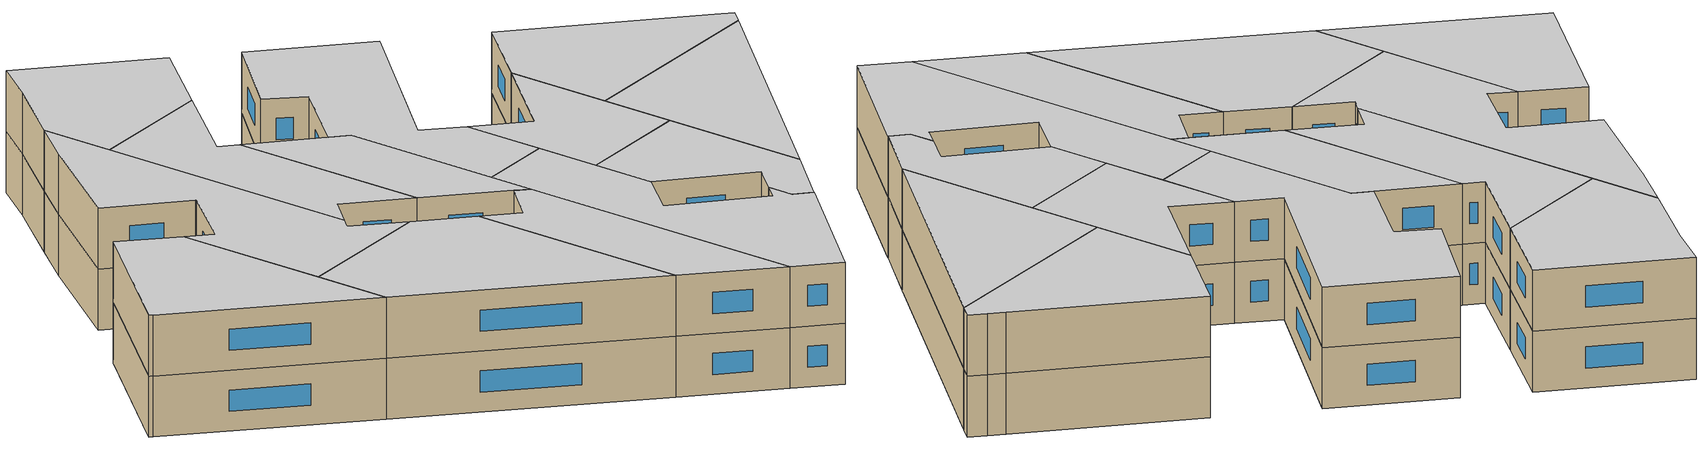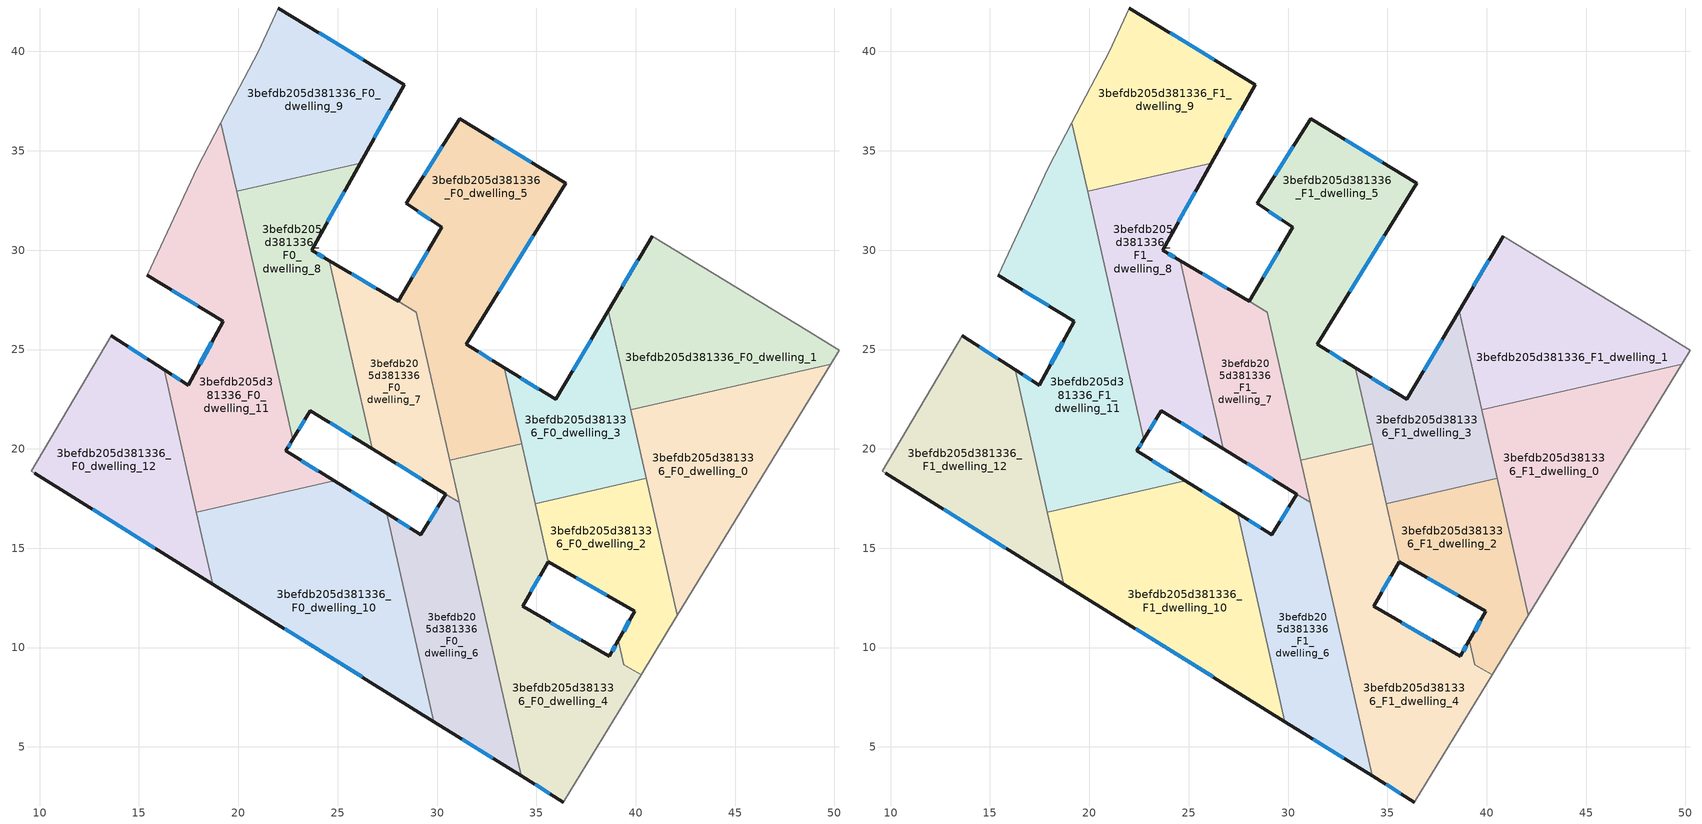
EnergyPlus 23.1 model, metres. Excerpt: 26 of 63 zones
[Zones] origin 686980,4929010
3befdb205d381336_F0_dwelling_0
 floor ground (EU_floor_Construction): 49.81,24.27 42.09,11.62 39.74,21.98 z0
 wall to 3befdb205d381336_F0_dwelling_1 (EU_wall_Construction): 49.81,24.27 39.74,21.98 z0:3
 wall adiabatic (EU_wall_Construction): 42.09,11.62 49.81,24.27 z0:3
 wall to 3befdb205d381336_F0_dwelling_2 (EU_wall_Construction): 40.53,18.52 42.09,11.62 z0:3
 wall to 3befdb205d381336_F0_dwelling_3 (EU_wall_Construction): 39.74,21.98 40.53,18.52 z0:3
3befdb205d381336_F0_dwelling_1
 floor ground (EU_floor_Construction): 48.73,25.89 49.46,25.44 50.24,24.97 49.81,24.27 39.74,21.98 38.61,26.96 40.83,30.71 z0
 wall outside (EU_wall_Construction): 40.83,30.71 38.61,26.96 z0:3
 wall adiabatic (EU_wall_Construction): 49.81,24.27 50.24,24.97 49.46,25.44 48.73,25.89 40.83,30.71 z0:3
 wall to 3befdb205d381336_F0_dwelling_3 (EU_wall_Construction): 38.61,26.96 39.74,21.98 z0:3
 window (EU_Window_Construction): 40.11,29.49 39.33,28.18 z0.98:2.02
3befdb205d381336_F0_dwelling_10
 floor ground (EU_floor_Construction): 27.47,16.75 29.85,6.28 18.72,13.19 17.89,16.82 24.82,18.39 z0
 wall outside (EU_wall_Construction): 18.72,13.19 29.85,6.28 / 27.47,16.75 24.82,18.39 z0:3
 wall to 3befdb205d381336_F0_dwelling_11 (EU_wall_Construction): 24.82,18.39 17.89,16.82 z0:3
 wall to 3befdb205d381336_F0_dwelling_6 (EU_wall_Construction): 29.85,6.28 27.47,16.75 z0:3
 wall to 3befdb205d381336_F0_dwelling_12 (EU_wall_Construction): 17.89,16.82 18.72,13.19 z0:3
 window (EU_Window_Construction): 22.34,10.94 26.23,8.53 / 26.61,17.29 25.68,17.86 z0.98:2.02
3befdb205d381336_F0_dwelling_11
 floor ground (EU_floor_Construction): 19.13,36.42 22.74,20.48 22.39,19.9 24.82,18.39 17.89,16.82 16.27,23.97 17.48,23.2 19.24,26.43 19.19,26.46 15.42,28.73 17.93,34.14 z0
 wall outside (EU_wall_Construction): 24.82,18.39 22.39,19.9 22.74,20.48 / 15.42,28.73 19.19,26.46 19.24,26.43 17.48,23.2 16.27,23.97 z0:3
 wall adiabatic (EU_wall_Construction): 19.13,36.42 17.93,34.14 15.42,28.73 z0:3
 wall to 3befdb205d381336_F0_dwelling_8 (EU_wall_Construction): 22.74,20.48 19.91,32.96 z0:3
 wall to 3befdb205d381336_F0_dwelling_12 (EU_wall_Construction): 16.27,23.97 17.89,16.82 z0:3
 wall to 3befdb205d381336_F0_dwelling_9 (EU_wall_Construction): 19.91,32.96 19.13,36.42 z0:3
 window (EU_Window_Construction): 24.03,18.88 23.18,19.41 / 17.09,23.45 16.66,23.72 / 18.67,25.38 18.05,24.25 / 16.65,27.99 17.96,27.2 / 22.5,20.09 22.63,20.29 z0.98:2.02
3befdb205d381336_F0_dwelling_12
 floor ground (EU_floor_Construction): 16.27,23.97 18.72,13.19 9.75,18.77 9.58,18.88 13.6,25.69 z0
 wall outside (EU_wall_Construction): 16.27,23.97 13.6,25.69 / 9.75,18.77 18.72,13.19 z0:3
 wall adiabatic (EU_wall_Construction): 13.6,25.69 9.58,18.88 9.75,18.77 z0:3
 window (EU_Window_Construction): 15.4,24.53 14.47,25.13 / 12.67,16.96 15.8,15.01 z0.98:2.02
3befdb205d381336_F0_dwelling_2
 floor ground (EU_floor_Construction): 40.53,18.52 42.09,11.62 40.27,8.63 39.4,9.14 39.12,10.36 39.96,11.82 35.6,14.33 34.94,17.25 z0
 wall outside (EU_wall_Construction): 35.6,14.33 39.96,11.82 39.12,10.36 z0:3
 wall to 3befdb205d381336_F0_dwelling_4 (EU_wall_Construction): 39.12,10.36 39.4,9.14 40.27,8.63 / 34.94,17.25 35.6,14.33 z0:3
 wall to 3befdb205d381336_F0_dwelling_3 (EU_wall_Construction): 40.53,18.52 34.94,17.25 z0:3
 wall adiabatic (EU_wall_Construction): 40.27,8.63 42.09,11.62 z0:3
 window (EU_Window_Construction): 39.68,11.34 39.39,10.83 / 37.02,13.51 38.54,12.63 z0.98:2.02
3befdb205d381336_F0_dwelling_3
 floor ground (EU_floor_Construction): 38.61,26.96 40.53,18.52 34.94,17.25 33.38,24.08 35.97,22.49 z0
 wall outside (EU_wall_Construction): 38.61,26.96 35.97,22.49 33.38,24.08 z0:3
 wall to 3befdb205d381336_F0_dwelling_5 (EU_wall_Construction): 33.38,24.08 34.25,20.25 z0:3
 wall to 3befdb205d381336_F0_dwelling_4 (EU_wall_Construction): 34.25,20.25 34.94,17.25 z0:3
 window (EU_Window_Construction): 35.13,23.01 34.22,23.57 / 37.75,25.5 36.83,23.94 z0.98:2.02
3befdb205d381336_F0_dwelling_4
 floor ground (EU_floor_Construction): 34.25,20.25 35.6,14.33 34.31,12.07 38.66,9.56 39.12,10.36 39.4,9.14 40.27,8.63 36.4,2.29 36.36,2.23 34.24,3.54 30.64,19.43 z0
 wall outside (EU_wall_Construction): 34.24,3.54 36.36,2.23 / 39.12,10.36 38.66,9.56 34.31,12.07 35.6,14.33 z0:3
 wall adiabatic (EU_wall_Construction): 36.36,2.23 36.4,2.29 40.27,8.63 z0:3
 wall to 3befdb205d381336_F0_dwelling_5 (EU_wall_Construction): 34.25,20.25 30.64,19.43 z0:3
 wall to 3befdb205d381336_F0_dwelling_6 (EU_wall_Construction): 31.12,17.3 34.24,3.54 z0:3
 wall to 3befdb205d381336_F0_dwelling_7 (EU_wall_Construction): 30.64,19.43 31.12,17.31 z0:3
 window (EU_Window_Construction): 34.93,3.12 35.67,2.66 / 34.73,12.8 35.18,13.59 / 37.24,10.37 35.72,11.25 / 38.97,10.1 38.81,9.82 z0.98:2.02
3befdb205d381336_F0_dwelling_5
 floor ground (EU_floor_Construction): 36.48,33.36 31.47,25.27 33.38,24.08 34.25,20.25 30.64,19.43 28.94,26.89 28.05,27.42 30.24,31.15 28.45,32.36 31.15,36.62 z0
 wall outside (EU_wall_Construction): 33.38,24.08 31.47,25.27 36.48,33.36 31.15,36.62 28.45,32.36 30.24,31.15 28.05,27.42 z0:3
 wall to 3befdb205d381336_F0_dwelling_7 (EU_wall_Construction): 28.05,27.42 28.94,26.89 / 28.95,26.88 30.64,19.43 z0:3
 window (EU_Window_Construction): 29.03,31.96 29.66,31.54 / 30.27,35.23 29.33,33.74 / 34.74,34.42 32.88,35.56 / 33.1,27.9 34.85,30.73 / 32.76,24.47 32.09,24.88 / 29.53,29.93 28.76,28.63 z0.98:2.02
3befdb205d381336_F0_dwelling_6
 floor ground (EU_floor_Construction): 31.12,17.3 34.24,3.54 29.85,6.28 27.47,16.75 29.19,15.69 30.45,17.72 z0
 wall outside (EU_wall_Construction): 30.45,17.72 29.19,15.69 27.47,16.75 / 29.85,6.28 34.24,3.54 z0:3
 wall to 3befdb205d381336_F0_dwelling_7 (EU_wall_Construction): 31.12,17.3 30.45,17.72 z0:3
 window (EU_Window_Construction): 28.63,16.04 28.03,16.41 / 30.04,17.06 29.6,16.35 / 31.28,5.39 32.81,4.43 z0.98:2.02
3befdb205d381336_F0_dwelling_7
 floor ground (EU_floor_Construction): 28.94,26.89 31.12,17.31 26.73,20.01 24.58,29.47 z0
 wall outside (EU_wall_Construction): 28.04,27.42 24.58,29.47 / 26.73,20.01 30.45,17.72 z0:3
 wall to 3befdb205d381336_F0_dwelling_8 (EU_wall_Construction): 24.58,29.47 26.73,20.01 z0:3
 window (EU_Window_Construction): 26.92,28.09 25.71,28.8 / 27.94,19.27 29.24,18.46 z0.98:2.02
3befdb205d381336_F0_dwelling_8
 floor ground (EU_floor_Construction): 26.13,34.37 23.69,30 24.58,29.47 26.73,20.01 23.63,21.93 22.74,20.48 19.91,32.96 z0
 wall outside (EU_wall_Construction): 22.74,20.48 23.63,21.93 26.73,20.01 / 24.58,29.47 23.69,30 26.13,34.37 z0:3
 wall to 3befdb205d381336_F0_dwelling_9 (EU_wall_Construction): 26.13,34.37 19.91,32.96 z0:3
 window (EU_Window_Construction): 24.64,21.31 25.72,20.64 / 23.03,20.95 23.34,21.46 / 24.48,31.42 25.33,32.95 / 24.29,29.64 23.98,29.83 z0.98:2.02
3befdb205d381336_F0_dwelling_9
 floor ground (EU_floor_Construction): 28.34,38.33 26.13,34.37 19.91,32.96 19.13,36.42 21.01,40 22.02,42.19 z0
 wall outside (EU_wall_Construction): 26.13,34.37 28.34,38.33 22.02,42.19 z0:3
 wall adiabatic (EU_wall_Construction): 22.02,42.19 21.01,40 19.13,36.42 z0:3
 window (EU_Window_Construction): 26.28,39.58 24.07,40.93 / 26.85,35.66 27.62,37.04 z0.98:2.02
3befdb205d381336_F1_dwelling_0
 floor to 3befdb205d381336_F0_dwelling_0 (EU_floor_Construction): 49.81,24.27 42.09,11.62 39.74,21.98 z3
 wall to 3befdb205d381336_F1_dwelling_1 (EU_wall_Construction): 49.81,24.27 39.74,21.98 z3:6
 wall adiabatic (EU_wall_Construction): 42.09,11.62 49.81,24.27 z3:6
 wall to 3befdb205d381336_F1_dwelling_2 (EU_wall_Construction): 40.53,18.52 42.09,11.62 z3:6
 wall to 3befdb205d381336_F1_dwelling_3 (EU_wall_Construction): 39.74,21.98 40.53,18.52 z3:6
 ceiling to 3befdb205d381336_F2_dwelling_0 (EU_floor_Construction): 42.09,11.62 49.81,24.27 39.74,21.98 z6
3befdb205d381336_F1_dwelling_1
 floor to 3befdb205d381336_F0_dwelling_1 (EU_floor_Construction): 48.73,25.89 49.46,25.44 50.24,24.97 49.81,24.27 39.74,21.98 38.61,26.96 40.83,30.71 z3
 wall outside (EU_wall_Construction): 40.83,30.71 38.61,26.96 z3:6
 wall adiabatic (EU_wall_Construction): 49.81,24.27 50.24,24.97 49.46,25.44 48.73,25.89 40.83,30.71 z3:6
 wall to 3befdb205d381336_F1_dwelling_3 (EU_wall_Construction): 38.61,26.96 39.74,21.98 z3:6
 window (EU_Window_Construction): 40.11,29.49 39.33,28.18 z3.98:5.02
 ceiling to 3befdb205d381336_F2_dwelling_1 (EU_floor_Construction): 49.81,24.27 50.24,24.97 49.46,25.44 48.73,25.89 40.83,30.71 38.61,26.96 39.74,21.98 z6
3befdb205d381336_F1_dwelling_10
 floor to 3befdb205d381336_F0_dwelling_10 (EU_floor_Construction): 27.47,16.75 29.85,6.28 18.72,13.19 17.89,16.82 24.82,18.39 z3
 wall outside (EU_wall_Construction): 18.72,13.19 29.85,6.28 / 27.47,16.75 24.82,18.39 z3:6
 wall to 3befdb205d381336_F1_dwelling_11 (EU_wall_Construction): 24.82,18.39 17.89,16.82 z3:6
 wall to 3befdb205d381336_F1_dwelling_6 (EU_wall_Construction): 29.85,6.28 27.47,16.75 z3:6
 wall to 3befdb205d381336_F1_dwelling_12 (EU_wall_Construction): 17.89,16.82 18.72,13.19 z3:6
 window (EU_Window_Construction): 22.34,10.94 26.23,8.53 / 26.61,17.29 25.68,17.86 z3.98:5.02
 ceiling to 3befdb205d381336_F2_dwelling_10 (EU_floor_Construction): 29.85,6.28 27.47,16.75 24.82,18.39 17.89,16.82 18.72,13.19 z6
3befdb205d381336_F1_dwelling_11
 floor to 3befdb205d381336_F0_dwelling_11 (EU_floor_Construction): 19.13,36.42 22.74,20.48 22.39,19.9 24.82,18.39 17.89,16.82 16.27,23.97 17.48,23.2 19.24,26.43 19.19,26.46 15.42,28.73 17.93,34.14 z3
 wall outside (EU_wall_Construction): 24.82,18.39 22.39,19.9 22.74,20.48 / 15.42,28.73 19.19,26.46 19.24,26.43 17.48,23.2 16.27,23.97 z3:6
 wall adiabatic (EU_wall_Construction): 19.13,36.42 17.93,34.14 15.42,28.73 z3:6
 wall to 3befdb205d381336_F1_dwelling_8 (EU_wall_Construction): 22.74,20.48 19.91,32.96 z3:6
 wall to 3befdb205d381336_F1_dwelling_12 (EU_wall_Construction): 16.27,23.97 17.89,16.82 z3:6
 wall to 3befdb205d381336_F1_dwelling_9 (EU_wall_Construction): 19.91,32.96 19.13,36.42 z3:6
 window (EU_Window_Construction): 24.03,18.88 23.18,19.41 / 17.09,23.45 16.66,23.72 / 18.67,25.38 18.05,24.25 / 16.65,27.99 17.96,27.2 / 22.5,20.09 22.63,20.29 z3.98:5.02
 ceiling to 3befdb205d381336_F2_dwelling_11 (EU_floor_Construction): 24.82,18.39 22.39,19.9 22.74,20.48 19.13,36.42 17.93,34.14 15.42,28.73 19.19,26.46 19.24,26.43 17.48,23.2 16.27,23.97 17.89,16.82 z6
3befdb205d381336_F1_dwelling_12
 floor to 3befdb205d381336_F0_dwelling_12 (EU_floor_Construction): 16.27,23.97 18.72,13.19 9.75,18.77 9.58,18.88 13.6,25.69 z3
 wall outside (EU_wall_Construction): 16.27,23.97 13.6,25.69 / 9.75,18.77 18.72,13.19 z3:6
 wall adiabatic (EU_wall_Construction): 13.6,25.69 9.58,18.88 9.75,18.77 z3:6
 window (EU_Window_Construction): 15.4,24.53 14.47,25.13 / 12.67,16.96 15.8,15.01 z3.98:5.02
 ceiling to 3befdb205d381336_F2_dwelling_12 (EU_floor_Construction): 18.72,13.19 16.27,23.97 13.6,25.69 9.58,18.88 9.75,18.77 z6
3befdb205d381336_F1_dwelling_2
 floor to 3befdb205d381336_F0_dwelling_2 (EU_floor_Construction): 40.53,18.52 42.09,11.62 40.27,8.63 39.4,9.14 39.12,10.36 39.96,11.82 35.6,14.33 34.94,17.25 z3
 wall outside (EU_wall_Construction): 35.6,14.33 39.96,11.82 39.12,10.36 z3:6
 wall to 3befdb205d381336_F1_dwelling_4 (EU_wall_Construction): 39.12,10.36 39.4,9.14 40.27,8.63 / 34.94,17.25 35.6,14.33 z3:6
 wall to 3befdb205d381336_F1_dwelling_3 (EU_wall_Construction): 40.53,18.52 34.94,17.25 z3:6
 wall adiabatic (EU_wall_Construction): 40.27,8.63 42.09,11.62 z3:6
 window (EU_Window_Construction): 39.68,11.34 39.39,10.83 / 37.02,13.51 38.54,12.63 z3.98:5.02
 ceiling to 3befdb205d381336_F2_dwelling_2 (EU_floor_Construction): 40.27,8.63 42.09,11.62 40.53,18.52 34.94,17.25 35.6,14.33 39.96,11.82 39.12,10.36 39.4,9.14 z6
3befdb205d381336_F1_dwelling_3
 floor to 3befdb205d381336_F0_dwelling_3 (EU_floor_Construction): 38.61,26.96 40.53,18.52 34.94,17.25 33.38,24.08 35.97,22.49 z3
 wall outside (EU_wall_Construction): 38.61,26.96 35.97,22.49 33.38,24.08 z3:6
 wall to 3befdb205d381336_F1_dwelling_5 (EU_wall_Construction): 33.38,24.08 34.25,20.25 z3:6
 wall to 3befdb205d381336_F1_dwelling_4 (EU_wall_Construction): 34.25,20.25 34.94,17.25 z3:6
 window (EU_Window_Construction): 35.13,23.01 34.22,23.57 / 37.75,25.5 36.83,23.94 z3.98:5.02
 ceiling to 3befdb205d381336_F2_dwelling_3 (EU_floor_Construction): 40.53,18.52 38.61,26.96 35.97,22.49 33.38,24.08 34.94,17.25 z6
3befdb205d381336_F1_dwelling_4
 floor to 3befdb205d381336_F0_dwelling_4 (EU_floor_Construction): 34.25,20.25 35.6,14.33 34.31,12.07 38.66,9.56 39.12,10.36 39.4,9.14 40.27,8.63 36.4,2.29 36.36,2.23 34.24,3.54 30.64,19.43 z3
 wall outside (EU_wall_Construction): 34.24,3.54 36.36,2.23 / 39.12,10.36 38.66,9.56 34.31,12.07 35.6,14.33 z3:6
 wall adiabatic (EU_wall_Construction): 36.36,2.23 36.4,2.29 40.27,8.63 z3:6
 wall to 3befdb205d381336_F1_dwelling_5 (EU_wall_Construction): 34.25,20.25 30.64,19.43 z3:6
 wall to 3befdb205d381336_F1_dwelling_6 (EU_wall_Construction): 31.12,17.3 34.24,3.54 z3:6
 wall to 3befdb205d381336_F1_dwelling_7 (EU_wall_Construction): 30.64,19.43 31.12,17.31 z3:6
 window (EU_Window_Construction): 34.93,3.12 35.67,2.66 / 34.73,12.8 35.18,13.59 / 37.24,10.37 35.72,11.25 / 38.97,10.1 38.81,9.82 z3.98:5.02
 ceiling to 3befdb205d381336_F2_dwelling_4 (EU_floor_Construction): 36.4,2.29 40.27,8.63 39.4,9.14 39.12,10.36 38.66,9.56 34.31,12.07 35.6,14.33 34.25,20.25 30.64,19.43 34.24,3.54 36.36,2.23 z6
3befdb205d381336_F1_dwelling_5
 floor to 3befdb205d381336_F0_dwelling_5 (EU_floor_Construction): 36.48,33.36 31.47,25.27 33.38,24.08 34.25,20.25 30.64,19.43 28.94,26.89 28.05,27.42 30.24,31.15 28.45,32.36 31.15,36.62 z3
 wall outside (EU_wall_Construction): 33.38,24.08 31.47,25.27 36.48,33.36 31.15,36.62 28.45,32.36 30.24,31.15 28.05,27.42 z3:6
 wall to 3befdb205d381336_F1_dwelling_7 (EU_wall_Construction): 28.05,27.42 28.94,26.89 / 28.95,26.88 30.64,19.43 z3:6
 window (EU_Window_Construction): 29.03,31.96 29.66,31.54 / 30.27,35.23 29.33,33.74 / 34.74,34.42 32.88,35.56 / 33.1,27.9 34.85,30.73 / 32.76,24.47 32.09,24.88 / 29.53,29.93 28.76,28.63 z3.98:5.02
 ceiling to 3befdb205d381336_F2_dwelling_5 (EU_floor_Construction): 34.25,20.25 33.38,24.08 31.47,25.27 36.48,33.36 31.15,36.62 28.45,32.36 30.24,31.15 28.05,27.42 28.94,26.89 30.64,19.43 z6
3befdb205d381336_F1_dwelling_6
 floor to 3befdb205d381336_F0_dwelling_6 (EU_floor_Construction): 31.12,17.3 34.24,3.54 29.85,6.28 27.47,16.75 29.19,15.69 30.45,17.72 z3
 wall outside (EU_wall_Construction): 30.45,17.72 29.19,15.69 27.47,16.75 / 29.85,6.28 34.24,3.54 z3:6
 wall to 3befdb205d381336_F1_dwelling_7 (EU_wall_Construction): 31.12,17.3 30.45,17.72 z3:6
 window (EU_Window_Construction): 28.63,16.04 28.03,16.41 / 30.04,17.06 29.6,16.35 / 31.28,5.39 32.81,4.43 z3.98:5.02
 ceiling to 3befdb205d381336_F2_dwelling_6 (EU_floor_Construction): 34.24,3.54 31.12,17.3 30.45,17.72 29.19,15.69 27.47,16.75 29.85,6.28 z6
3befdb205d381336_F1_dwelling_7
 floor to 3befdb205d381336_F0_dwelling_7 (EU_floor_Construction): 28.94,26.89 31.12,17.31 26.73,20.01 24.58,29.47 z3
 wall outside (EU_wall_Construction): 28.04,27.42 24.58,29.47 / 26.73,20.01 30.45,17.72 z3:6
 wall to 3befdb205d381336_F1_dwelling_8 (EU_wall_Construction): 24.58,29.47 26.73,20.01 z3:6
 window (EU_Window_Construction): 26.92,28.09 25.71,28.8 / 27.94,19.27 29.24,18.46 z3.98:5.02
 ceiling to 3befdb205d381336_F2_dwelling_7 (EU_floor_Construction): 31.12,17.31 28.94,26.89 24.58,29.47 26.73,20.01 z6
3befdb205d381336_F1_dwelling_8
 floor to 3befdb205d381336_F0_dwelling_8 (EU_floor_Construction): 26.13,34.37 23.69,30 24.58,29.47 26.73,20.01 23.63,21.93 22.74,20.48 19.91,32.96 z3
 wall outside (EU_wall_Construction): 22.74,20.48 23.63,21.93 26.73,20.01 / 24.58,29.47 23.69,30 26.13,34.37 z3:6
 wall to 3befdb205d381336_F1_dwelling_9 (EU_wall_Construction): 26.13,34.37 19.91,32.96 z3:6
 window (EU_Window_Construction): 24.64,21.31 25.72,20.64 / 23.03,20.95 23.34,21.46 / 24.48,31.42 25.33,32.95 / 24.29,29.64 23.98,29.83 z3.98:5.02
 ceiling to 3befdb205d381336_F2_dwelling_8 (EU_floor_Construction): 26.73,20.01 24.58,29.47 23.69,30 26.13,34.37 19.91,32.96 22.74,20.48 23.63,21.93 z6
3befdb205d381336_F1_dwelling_9
 floor to 3befdb205d381336_F0_dwelling_9 (EU_floor_Construction): 28.34,38.33 26.13,34.37 19.91,32.96 19.13,36.42 21.01,40 22.02,42.19 z3
 wall outside (EU_wall_Construction): 26.13,34.37 28.34,38.33 22.02,42.19 z3:6
 wall adiabatic (EU_wall_Construction): 22.02,42.19 21.01,40 19.13,36.42 z3:6
 window (EU_Window_Construction): 26.28,39.58 24.07,40.93 / 26.85,35.66 27.62,37.04 z3.98:5.02
 ceiling to 3befdb205d381336_F2_dwelling_9 (EU_floor_Construction): 26.13,34.37 28.34,38.33 22.02,42.19 21.01,40 19.13,36.42 19.91,32.96 z6
[Building]
EU S2 Campaign: North Axis=0; Terrain=City; Solar Distribution=FullExterior
[Site:Location]
Bologna: Latitude=44.5; Longitude=11.25; Time Zone=1; Elevation=37
[SizingPeriod:WeatherFileDays]
AnnualSizingPeriod: Begin Month=1; Begin Day of Month=1; End Month=12; End Day of Month=31; Day of Week for Start Day=Monday; Use Weather File Daylight Saving Period=No; Use Weather File Rain and Snow Indicators=No
[MATERIAL]
EU_InternalMass_Material: Roughness=MediumRough; Thickness=0.1; Conductivity=1; Density=1800; Specific Heat=900; Thermal Absorptance=0.9; Solar Absorptance=0.7; Visible Absorptance=0.7
[MATERIAL:NOMASS] Roughness=MediumRough; Thermal Absorptance=0.9; Solar Absorptance=0.7; Visible Absorptance=0.7
Name | Thermal Resistance
EU_wall_NoMass | 0.905828
EU_floor_NoMass | 0.67114
[WINDOWMATERIAL:SIMPLEGLAZINGSYSTEM]
EU_Window_SimpleGlazing: UFactor=4.52486; Solar Heat Gain Coefficient=0.85; Visible Transmittance=0.85
[CONSTRUCTION]
EU_wall_Construction: EU_wall_NoMass
EU_floor_Construction: EU_floor_NoMass
EU_Window_Construction: EU_Window_SimpleGlazing
EU_InternalMass_Construction: EU_InternalMass_Material
[ZONE] Type=1; Multiplier=1; Ceiling Height=autocalculate; Floor Area=autocalculate; Part of Total Floor Area=Yes
Name | Volume
3befdb205d381336_F0_dwelling_0; 3befdb205d381336_F1_dwelling_0 | 164.604
3befdb205d381336_F0_dwelling_1; 3befdb205d381336_F1_dwelling_1 | 164.585
3befdb205d381336_F0_dwelling_10; 3befdb205d381336_F1_dwelling_10 | 225.538
3befdb205d381336_F0_dwelling_11; 3befdb205d381336_F1_dwelling_11 | 225.544
3befdb205d381336_F0_dwelling_12; 3befdb205d381336_F1_dwelling_12 | 164.606
3befdb205d381336_F0_dwelling_2; 3befdb205d381336_F1_dwelling_2 | 109.5
3befdb205d381336_F0_dwelling_3; 3befdb205d381336_F1_dwelling_3 | 111.107
3befdb205d381336_F0_dwelling_4; 3befdb205d381336_F1_dwelling_4 | 213.85
3befdb205d381336_F0_dwelling_5; 3befdb205d381336_F1_dwelling_5 | 213.943
3befdb205d381336_F0_dwelling_6; 3befdb205d381336_F1_dwelling_6 | 132.834
3befdb205d381336_F0_dwelling_7; 3befdb205d381336_F1_dwelling_7 | 107.8
3befdb205d381336_F0_dwelling_8; 3befdb205d381336_F1_dwelling_8 | 152.958
3befdb205d381336_F0_dwelling_9; 3befdb205d381336_F1_dwelling_9 | 152.963
[INTERNALMASS] Construction=EU_InternalMass_Construction
Name | Zone or ZoneList | Surface Area
3befdb205d381336_F0_dwelling_0_EU_InternalMass | 3befdb205d381336_F0_dwelling_0 | 54.8675
3befdb205d381336_F0_dwelling_1_EU_InternalMass | 3befdb205d381336_F0_dwelling_1 | 54.8622
3befdb205d381336_F0_dwelling_2_EU_InternalMass | 3befdb205d381336_F0_dwelling_2 | 36.5001
3befdb205d381336_F0_dwelling_3_EU_InternalMass | 3befdb205d381336_F0_dwelling_3 | 37.036
3befdb205d381336_F0_dwelling_4_EU_InternalMass | 3befdb205d381336_F0_dwelling_4 | 71.2829
3befdb205d381336_F0_dwelling_5_EU_InternalMass | 3befdb205d381336_F0_dwelling_5 | 71.3154
3befdb205d381336_F0_dwelling_6_EU_InternalMass | 3befdb205d381336_F0_dwelling_6 | 44.2763
3befdb205d381336_F0_dwelling_7_EU_InternalMass | 3befdb205d381336_F0_dwelling_7 | 35.9464
3befdb205d381336_F0_dwelling_8_EU_InternalMass | 3befdb205d381336_F0_dwelling_8 | 50.9862
3befdb205d381336_F0_dwelling_9_EU_InternalMass | 3befdb205d381336_F0_dwelling_9 | 50.9874
3befdb205d381336_F0_dwelling_10_EU_InternalMass | 3befdb205d381336_F0_dwelling_10 | 75.1799
3befdb205d381336_F0_dwelling_11_EU_InternalMass | 3befdb205d381336_F0_dwelling_11 | 75.1817
3befdb205d381336_F0_dwelling_12_EU_InternalMass | 3befdb205d381336_F0_dwelling_12 | 54.8683
3befdb205d381336_F1_dwelling_0_EU_InternalMass | 3befdb205d381336_F1_dwelling_0 | 54.8675
3befdb205d381336_F1_dwelling_1_EU_InternalMass | 3befdb205d381336_F1_dwelling_1 | 54.8622
3befdb205d381336_F1_dwelling_2_EU_InternalMass | 3befdb205d381336_F1_dwelling_2 | 36.5001
3befdb205d381336_F1_dwelling_3_EU_InternalMass | 3befdb205d381336_F1_dwelling_3 | 37.036
3befdb205d381336_F1_dwelling_4_EU_InternalMass | 3befdb205d381336_F1_dwelling_4 | 71.2829
3befdb205d381336_F1_dwelling_5_EU_InternalMass | 3befdb205d381336_F1_dwelling_5 | 71.3154
3befdb205d381336_F1_dwelling_6_EU_InternalMass | 3befdb205d381336_F1_dwelling_6 | 44.2763
3befdb205d381336_F1_dwelling_7_EU_InternalMass | 3befdb205d381336_F1_dwelling_7 | 35.9464
3befdb205d381336_F1_dwelling_8_EU_InternalMass | 3befdb205d381336_F1_dwelling_8 | 50.9862
3befdb205d381336_F1_dwelling_9_EU_InternalMass | 3befdb205d381336_F1_dwelling_9 | 50.9874
3befdb205d381336_F1_dwelling_10_EU_InternalMass | 3befdb205d381336_F1_dwelling_10 | 75.1799
3befdb205d381336_F1_dwelling_11_EU_InternalMass | 3befdb205d381336_F1_dwelling_11 | 75.1817
3befdb205d381336_F1_dwelling_12_EU_InternalMass | 3befdb205d381336_F1_dwelling_12 | 54.8683
[OTHEREQUIPMENT] Fuel Type=Electricity; Design Level Calculation Method=Watts/Area; Power per Zone Floor Area=1; Fraction Latent=0; Fraction Radiant=0; Fraction Lost=0; Carbon Dioxide Generation Rate=0; EndUse Subcategory=EU_Step8_InternalGains
Name | Zone or ZoneList or Space or SpaceList | Schedule
EU_Step8_InternalGain_3befdb205d381336_F0_dwelling_0_f000 | 3befdb205d381336_F0_dwelling_0 | EU_Step8_GainSchedule_3befdb205d381336_F0_dwelling_0_f000
EU_Step8_InternalGain_3befdb205d381336_F0_dwelling_1_f000 | 3befdb205d381336_F0_dwelling_1 | EU_Step8_GainSchedule_3befdb205d381336_F0_dwelling_1_f000
EU_Step8_InternalGain_3befdb205d381336_F0_dwelling_2_f000 | 3befdb205d381336_F0_dwelling_2 | EU_Step8_GainSchedule_3befdb205d381336_F0_dwelling_2_f000
EU_Step8_InternalGain_3befdb205d381336_F0_dwelling_3_f000 | 3befdb205d381336_F0_dwelling_3 | EU_Step8_GainSchedule_3befdb205d381336_F0_dwelling_3_f000
EU_Step8_InternalGain_3befdb205d381336_F0_dwelling_4_f000 | 3befdb205d381336_F0_dwelling_4 | EU_Step8_GainSchedule_3befdb205d381336_F0_dwelling_4_f000
EU_Step8_InternalGain_3befdb205d381336_F0_dwelling_5_f000 | 3befdb205d381336_F0_dwelling_5 | EU_Step8_GainSchedule_3befdb205d381336_F0_dwelling_5_f000
EU_Step8_InternalGain_3befdb205d381336_F0_dwelling_6_f000 | 3befdb205d381336_F0_dwelling_6 | EU_Step8_GainSchedule_3befdb205d381336_F0_dwelling_6_f000
EU_Step8_InternalGain_3befdb205d381336_F0_dwelling_7_f000 | 3befdb205d381336_F0_dwelling_7 | EU_Step8_GainSchedule_3befdb205d381336_F0_dwelling_7_f000
EU_Step8_InternalGain_3befdb205d381336_F0_dwelling_8_f000 | 3befdb205d381336_F0_dwelling_8 | EU_Step8_GainSchedule_3befdb205d381336_F0_dwelling_8_f000
EU_Step8_InternalGain_3befdb205d381336_F0_dwelling_9_f000 | 3befdb205d381336_F0_dwelling_9 | EU_Step8_GainSchedule_3befdb205d381336_F0_dwelling_9_f000
EU_Step8_InternalGain_3befdb205d381336_F0_dwelling_10_f000 | 3befdb205d381336_F0_dwelling_10 | EU_Step8_GainSchedule_3befdb205d381336_F0_dwelling_10_f000
EU_Step8_InternalGain_3befdb205d381336_F0_dwelling_11_f000 | 3befdb205d381336_F0_dwelling_11 | EU_Step8_GainSchedule_3befdb205d381336_F0_dwelling_11_f000
EU_Step8_InternalGain_3befdb205d381336_F0_dwelling_12_f000 | 3befdb205d381336_F0_dwelling_12 | EU_Step8_GainSchedule_3befdb205d381336_F0_dwelling_12_f000
EU_Step8_InternalGain_3befdb205d381336_F1_dwelling_0_f000 | 3befdb205d381336_F1_dwelling_0 | EU_Step8_GainSchedule_3befdb205d381336_F1_dwelling_0_f000
EU_Step8_InternalGain_3befdb205d381336_F1_dwelling_1_f000 | 3befdb205d381336_F1_dwelling_1 | EU_Step8_GainSchedule_3befdb205d381336_F1_dwelling_1_f000
EU_Step8_InternalGain_3befdb205d381336_F1_dwelling_2_f000 | 3befdb205d381336_F1_dwelling_2 | EU_Step8_GainSchedule_3befdb205d381336_F1_dwelling_2_f000
EU_Step8_InternalGain_3befdb205d381336_F1_dwelling_3_f000 | 3befdb205d381336_F1_dwelling_3 | EU_Step8_GainSchedule_3befdb205d381336_F1_dwelling_3_f000
EU_Step8_InternalGain_3befdb205d381336_F1_dwelling_4_f000 | 3befdb205d381336_F1_dwelling_4 | EU_Step8_GainSchedule_3befdb205d381336_F1_dwelling_4_f000
EU_Step8_InternalGain_3befdb205d381336_F1_dwelling_5_f000 | 3befdb205d381336_F1_dwelling_5 | EU_Step8_GainSchedule_3befdb205d381336_F1_dwelling_5_f000
EU_Step8_InternalGain_3befdb205d381336_F1_dwelling_6_f000 | 3befdb205d381336_F1_dwelling_6 | EU_Step8_GainSchedule_3befdb205d381336_F1_dwelling_6_f000
EU_Step8_InternalGain_3befdb205d381336_F1_dwelling_7_f000 | 3befdb205d381336_F1_dwelling_7 | EU_Step8_GainSchedule_3befdb205d381336_F1_dwelling_7_f000
EU_Step8_InternalGain_3befdb205d381336_F1_dwelling_8_f000 | 3befdb205d381336_F1_dwelling_8 | EU_Step8_GainSchedule_3befdb205d381336_F1_dwelling_8_f000
EU_Step8_InternalGain_3befdb205d381336_F1_dwelling_9_f000 | 3befdb205d381336_F1_dwelling_9 | EU_Step8_GainSchedule_3befdb205d381336_F1_dwelling_9_f000
EU_Step8_InternalGain_3befdb205d381336_F1_dwelling_10_f000 | 3befdb205d381336_F1_dwelling_10 | EU_Step8_GainSchedule_3befdb205d381336_F1_dwelling_10_f000
EU_Step8_InternalGain_3befdb205d381336_F1_dwelling_11_f000 | 3befdb205d381336_F1_dwelling_11 | EU_Step8_GainSchedule_3befdb205d381336_F1_dwelling_11_f000
EU_Step8_InternalGain_3befdb205d381336_F1_dwelling_12_f000 | 3befdb205d381336_F1_dwelling_12 | EU_Step8_GainSchedule_3befdb205d381336_F1_dwelling_12_f000
[ZONEVENTILATION:DESIGNFLOWRATE] Schedule=EU_AlwaysOn; Design Flow Rate Calculation Method=AirChanges/Hour; Air Changes per Hour=0.73129; Ventilation Type=Natural; Fan Pressure Rise=0; Fan Total Efficiency=1; Constant Term Coefficient=1; Temperature Term Coefficient=0; Velocity Term Coefficient=0; Velocity Squared Term Coefficient=0; Minimum Indoor Temperature=-100; Maximum Indoor Temperature=100; Delta Temperature=-100; Minimum Outdoor Temperature=-100; Maximum Outdoor Temperature=100; Maximum Wind Speed=40
Name | Zone or ZoneList or Space or SpaceList
EU_ConstantAir_3befdb205d381336_F0_dwelling_0 | 3befdb205d381336_F0_dwelling_0
EU_ConstantAir_3befdb205d381336_F0_dwelling_1 | 3befdb205d381336_F0_dwelling_1
EU_ConstantAir_3befdb205d381336_F0_dwelling_2 | 3befdb205d381336_F0_dwelling_2
EU_ConstantAir_3befdb205d381336_F0_dwelling_3 | 3befdb205d381336_F0_dwelling_3
EU_ConstantAir_3befdb205d381336_F0_dwelling_4 | 3befdb205d381336_F0_dwelling_4
EU_ConstantAir_3befdb205d381336_F0_dwelling_5 | 3befdb205d381336_F0_dwelling_5
EU_ConstantAir_3befdb205d381336_F0_dwelling_6 | 3befdb205d381336_F0_dwelling_6
EU_ConstantAir_3befdb205d381336_F0_dwelling_7 | 3befdb205d381336_F0_dwelling_7
EU_ConstantAir_3befdb205d381336_F0_dwelling_8 | 3befdb205d381336_F0_dwelling_8
EU_ConstantAir_3befdb205d381336_F0_dwelling_9 | 3befdb205d381336_F0_dwelling_9
EU_ConstantAir_3befdb205d381336_F0_dwelling_10 | 3befdb205d381336_F0_dwelling_10
EU_ConstantAir_3befdb205d381336_F0_dwelling_11 | 3befdb205d381336_F0_dwelling_11
EU_ConstantAir_3befdb205d381336_F0_dwelling_12 | 3befdb205d381336_F0_dwelling_12
EU_ConstantAir_3befdb205d381336_F1_dwelling_0 | 3befdb205d381336_F1_dwelling_0
EU_ConstantAir_3befdb205d381336_F1_dwelling_1 | 3befdb205d381336_F1_dwelling_1
EU_ConstantAir_3befdb205d381336_F1_dwelling_2 | 3befdb205d381336_F1_dwelling_2
EU_ConstantAir_3befdb205d381336_F1_dwelling_3 | 3befdb205d381336_F1_dwelling_3
EU_ConstantAir_3befdb205d381336_F1_dwelling_4 | 3befdb205d381336_F1_dwelling_4
EU_ConstantAir_3befdb205d381336_F1_dwelling_5 | 3befdb205d381336_F1_dwelling_5
EU_ConstantAir_3befdb205d381336_F1_dwelling_6 | 3befdb205d381336_F1_dwelling_6
EU_ConstantAir_3befdb205d381336_F1_dwelling_7 | 3befdb205d381336_F1_dwelling_7
EU_ConstantAir_3befdb205d381336_F1_dwelling_8 | 3befdb205d381336_F1_dwelling_8
EU_ConstantAir_3befdb205d381336_F1_dwelling_9 | 3befdb205d381336_F1_dwelling_9
EU_ConstantAir_3befdb205d381336_F1_dwelling_10 | 3befdb205d381336_F1_dwelling_10
EU_ConstantAir_3befdb205d381336_F1_dwelling_11 | 3befdb205d381336_F1_dwelling_11
EU_ConstantAir_3befdb205d381336_F1_dwelling_12 | 3befdb205d381336_F1_dwelling_12
[HVACTEMPLATE:THERMOSTAT] Constant Heating Setpoint=20; Constant Cooling Setpoint=50
EU_HeatOnly_3befdb205d381336_F0_dwelling_0; EU_HeatOnly_3befdb205d381336_F0_dwelling_1; EU_HeatOnly_3befdb205d381336_F0_dwelling_2; EU_HeatOnly_3befdb205d381336_F0_dwelling_3; EU_HeatOnly_3befdb205d381336_F0_dwelling_4; EU_HeatOnly_3befdb205d381336_F0_dwelling_5; EU_HeatOnly_3befdb205d381336_F0_dwelling_6; EU_HeatOnly_3befdb205d381336_F0_dwelling_7; EU_HeatOnly_3befdb205d381336_F0_dwelling_8; EU_HeatOnly_3befdb205d381336_F0_dwelling_9; EU_HeatOnly_3befdb205d381336_F0_dwelling_10; EU_HeatOnly_3befdb205d381336_F0_dwelling_11; EU_HeatOnly_3befdb205d381336_F0_dwelling_12; EU_HeatOnly_3befdb205d381336_F1_dwelling_0; EU_HeatOnly_3befdb205d381336_F1_dwelling_1; EU_HeatOnly_3befdb205d381336_F1_dwelling_2; EU_HeatOnly_3befdb205d381336_F1_dwelling_3; EU_HeatOnly_3befdb205d381336_F1_dwelling_4; EU_HeatOnly_3befdb205d381336_F1_dwelling_5; EU_HeatOnly_3befdb205d381336_F1_dwelling_6; EU_HeatOnly_3befdb205d381336_F1_dwelling_7; EU_HeatOnly_3befdb205d381336_F1_dwelling_8; EU_HeatOnly_3befdb205d381336_F1_dwelling_9; EU_HeatOnly_3befdb205d381336_F1_dwelling_10; EU_HeatOnly_3befdb205d381336_F1_dwelling_11; EU_HeatOnly_3befdb205d381336_F1_dwelling_12; EU_HeatOnly_3befdb205d381336_F2_dwelling_0; EU_HeatOnly_3befdb205d381336_F2_dwelling_1; EU_HeatOnly_3befdb205d381336_F2_dwelling_2; EU_HeatOnly_3befdb205d381336_F2_dwelling_3; EU_HeatOnly_3befdb205d381336_F2_dwelling_4; EU_HeatOnly_3befdb205d381336_F2_dwelling_5; EU_HeatOnly_3befdb205d381336_F2_dwelling_6; EU_HeatOnly_3befdb205d381336_F2_dwelling_7; EU_HeatOnly_3befdb205d381336_F2_dwelling_8; EU_HeatOnly_3befdb205d381336_F2_dwelling_9; EU_HeatOnly_3befdb205d381336_F2_dwelling_10; EU_HeatOnly_3befdb205d381336_F2_dwelling_11; EU_HeatOnly_3befdb205d381336_F2_dwelling_12; EU_HeatOnly_3befdb205d381336_F3_dwelling_0; EU_HeatOnly_3befdb205d381336_F3_dwelling_1; EU_HeatOnly_3befdb205d381336_F3_dwelling_2; EU_HeatOnly_3befdb205d381336_F3_dwelling_3; EU_HeatOnly_3befdb205d381336_F3_dwelling_4; EU_HeatOnly_3befdb205d381336_F3_dwelling_5; EU_HeatOnly_3befdb205d381336_F3_dwelling_6; EU_HeatOnly_3befdb205d381336_F3_dwelling_7; EU_HeatOnly_3befdb205d381336_F3_dwelling_8; EU_HeatOnly_3befdb205d381336_F3_dwelling_9; EU_HeatOnly_3befdb205d381336_F3_dwelling_10; EU_HeatOnly_3befdb205d381336_F3_dwelling_11; EU_HeatOnly_3befdb205d381336_F4_dwelling_0; EU_HeatOnly_3befdb205d381336_F4_dwelling_1; EU_HeatOnly_3befdb205d381336_F4_dwelling_2; EU_HeatOnly_3befdb205d381336_F4_dwelling_3; EU_HeatOnly_3befdb205d381336_F4_dwelling_4; EU_HeatOnly_3befdb205d381336_F4_dwelling_5; EU_HeatOnly_3befdb205d381336_F4_dwelling_6; EU_HeatOnly_3befdb205d381336_F4_dwelling_7; EU_HeatOnly_3befdb205d381336_F4_dwelling_8; EU_HeatOnly_3befdb205d381336_F4_dwelling_9; EU_HeatOnly_3befdb205d381336_F4_dwelling_10; EU_HeatOnly_3befdb205d381336_F4_dwelling_11
[HVACTEMPLATE:ZONE:IDEALLOADSAIRSYSTEM] System Availability Schedule=EU_AlwaysOn; Maximum Heating Supply Air Temperature=50; Minimum Cooling Supply Air Temperature=13; Maximum Heating Supply Air Humidity Ratio=0.0156; Minimum Cooling Supply Air Humidity Ratio=0.0077; Heating Limit=NoLimit; Cooling Limit=NoLimit; Heating Availability Schedule=EU_AlwaysOn; Cooling Availability Schedule=EU_CoolingOff; Dehumidification Control Type=ConstantSensibleHeatRatio; Cooling Sensible Heat Ratio=0.7; Dehumidification Setpoint=60; Humidification Control Type=None; Humidification Setpoint=30; Outdoor Air Method=None; Outdoor Air Flow Rate per Person=0.00944; Outdoor Air Flow Rate per Zone Floor Area=0; Outdoor Air Flow Rate per Zone=0; Demand Controlled Ventilation Type=None; Outdoor Air Economizer Type=NoEconomizer; Heat Recovery Type=None; Sensible Heat Recovery Effectiveness=0.7; Latent Heat Recovery Effectiveness=0.65
Name | Template Thermostat
3befdb205d381336_F0_dwelling_0 | EU_HeatOnly_3befdb205d381336_F0_dwelling_0
3befdb205d381336_F0_dwelling_1 | EU_HeatOnly_3befdb205d381336_F0_dwelling_1
3befdb205d381336_F0_dwelling_2 | EU_HeatOnly_3befdb205d381336_F0_dwelling_2
3befdb205d381336_F0_dwelling_3 | EU_HeatOnly_3befdb205d381336_F0_dwelling_3
3befdb205d381336_F0_dwelling_4 | EU_HeatOnly_3befdb205d381336_F0_dwelling_4
3befdb205d381336_F0_dwelling_5 | EU_HeatOnly_3befdb205d381336_F0_dwelling_5
3befdb205d381336_F0_dwelling_6 | EU_HeatOnly_3befdb205d381336_F0_dwelling_6
3befdb205d381336_F0_dwelling_7 | EU_HeatOnly_3befdb205d381336_F0_dwelling_7
3befdb205d381336_F0_dwelling_8 | EU_HeatOnly_3befdb205d381336_F0_dwelling_8
3befdb205d381336_F0_dwelling_9 | EU_HeatOnly_3befdb205d381336_F0_dwelling_9
3befdb205d381336_F0_dwelling_10 | EU_HeatOnly_3befdb205d381336_F0_dwelling_10
3befdb205d381336_F0_dwelling_11 | EU_HeatOnly_3befdb205d381336_F0_dwelling_11
3befdb205d381336_F0_dwelling_12 | EU_HeatOnly_3befdb205d381336_F0_dwelling_12
3befdb205d381336_F1_dwelling_0 | EU_HeatOnly_3befdb205d381336_F1_dwelling_0
3befdb205d381336_F1_dwelling_1 | EU_HeatOnly_3befdb205d381336_F1_dwelling_1
3befdb205d381336_F1_dwelling_2 | EU_HeatOnly_3befdb205d381336_F1_dwelling_2
3befdb205d381336_F1_dwelling_3 | EU_HeatOnly_3befdb205d381336_F1_dwelling_3
3befdb205d381336_F1_dwelling_4 | EU_HeatOnly_3befdb205d381336_F1_dwelling_4
3befdb205d381336_F1_dwelling_5 | EU_HeatOnly_3befdb205d381336_F1_dwelling_5
3befdb205d381336_F1_dwelling_6 | EU_HeatOnly_3befdb205d381336_F1_dwelling_6
3befdb205d381336_F1_dwelling_7 | EU_HeatOnly_3befdb205d381336_F1_dwelling_7
3befdb205d381336_F1_dwelling_8 | EU_HeatOnly_3befdb205d381336_F1_dwelling_8
3befdb205d381336_F1_dwelling_9 | EU_HeatOnly_3befdb205d381336_F1_dwelling_9
3befdb205d381336_F1_dwelling_10 | EU_HeatOnly_3befdb205d381336_F1_dwelling_10
3befdb205d381336_F1_dwelling_11 | EU_HeatOnly_3befdb205d381336_F1_dwelling_11
3befdb205d381336_F1_dwelling_12 | EU_HeatOnly_3befdb205d381336_F1_dwelling_12
[SIZING:ZONE] Zone Cooling Design Supply Air Temperature Input Method=SupplyAirTemperature; Zone Cooling Design Supply Air Temperature=13; Zone Heating Design Supply Air Temperature Input Method=SupplyAirTemperature; Zone Heating Design Supply Air Temperature=50; Zone Cooling Design Supply Air Humidity Ratio=0.008; Zone Heating Design Supply Air Humidity Ratio=0.008; Cooling Design Air Flow Method=DesignDay; Cooling Design Air Flow Rate=0; Cooling Minimum Air Flow per Zone Floor Area=0.000762; Cooling Minimum Air Flow=0; Cooling Minimum Air Flow Fraction=0.2; Heating Design Air Flow Method=DesignDay; Heating Design Air Flow Rate=0; Heating Maximum Air Flow per Zone Floor Area=0.002032; Heating Maximum Air Flow=0.141576; Heating Maximum Air Flow Fraction=0.3; Account for Dedicated Outdoor Air System=No; Dedicated Outdoor Air System Control Strategy=NeutralSupplyAir; Dedicated Outdoor Air Low Setpoint Temperature for Design=autosize; Dedicated Outdoor Air High Setpoint Temperature for Design=autosize; Zone Load Sizing Method=Sensible Load Only No Latent Load; Zone Latent Cooling Design Supply Air Humidity Ratio Input Method=HumidityRatioDifference; Zone Cooling Design Supply Air Humidity Ratio Difference=0.005; Zone Latent Heating Design Supply Air Humidity Ratio Input Method=HumidityRatioDifference; Zone Humidification Design Supply Air Humidity Ratio Difference=0.005
3befdb205d381336_F0_dwelling_0; 3befdb205d381336_F0_dwelling_1; 3befdb205d381336_F0_dwelling_2; 3befdb205d381336_F0_dwelling_3; 3befdb205d381336_F0_dwelling_4; 3befdb205d381336_F0_dwelling_5; 3befdb205d381336_F0_dwelling_6; 3befdb205d381336_F0_dwelling_7; 3befdb205d381336_F0_dwelling_8; 3befdb205d381336_F0_dwelling_9; 3befdb205d381336_F0_dwelling_10; 3befdb205d381336_F0_dwelling_11; 3befdb205d381336_F0_dwelling_12; 3befdb205d381336_F1_dwelling_0; 3befdb205d381336_F1_dwelling_1; 3befdb205d381336_F1_dwelling_2; 3befdb205d381336_F1_dwelling_3; 3befdb205d381336_F1_dwelling_4; 3befdb205d381336_F1_dwelling_5; 3befdb205d381336_F1_dwelling_6; 3befdb205d381336_F1_dwelling_7; 3befdb205d381336_F1_dwelling_8; 3befdb205d381336_F1_dwelling_9; 3befdb205d381336_F1_dwelling_10; 3befdb205d381336_F1_dwelling_11; 3befdb205d381336_F1_dwelling_12
[SCHEDULE:CONSTANT]
Name | Hourly Value
EU_AlwaysOn | 1
EU_CoolingOff | 0
[SCHEDULE:FILE] Column Number=1; Rows to Skip at Top=0; Number of Hours of Data=8760; Column Separator=Comma; Interpolate to Timestep=No; Minutes per Item=60; Adjust Schedule for Daylight Savings=Yes
Name | File
EU_Step8_GainSchedule_3befdb205d381336_F0_dwelling_0_f000 | ../../schedules/3befdb205d381336/3befdb205d381336_F0_dwelling_0_f000_gain.csv
EU_Step8_GainSchedule_3befdb205d381336_F0_dwelling_1_f000 | ../../schedules/3befdb205d381336/3befdb205d381336_F0_dwelling_1_f000_gain.csv
EU_Step8_GainSchedule_3befdb205d381336_F0_dwelling_2_f000 | ../../schedules/3befdb205d381336/3befdb205d381336_F0_dwelling_2_f000_gain.csv
EU_Step8_GainSchedule_3befdb205d381336_F0_dwelling_3_f000 | ../../schedules/3befdb205d381336/3befdb205d381336_F0_dwelling_3_f000_gain.csv
EU_Step8_GainSchedule_3befdb205d381336_F0_dwelling_4_f000 | ../../schedules/3befdb205d381336/3befdb205d381336_F0_dwelling_4_f000_gain.csv
EU_Step8_GainSchedule_3befdb205d381336_F0_dwelling_5_f000 | ../../schedules/3befdb205d381336/3befdb205d381336_F0_dwelling_5_f000_gain.csv
EU_Step8_GainSchedule_3befdb205d381336_F0_dwelling_6_f000 | ../../schedules/3befdb205d381336/3befdb205d381336_F0_dwelling_6_f000_gain.csv
EU_Step8_GainSchedule_3befdb205d381336_F0_dwelling_7_f000 | ../../schedules/3befdb205d381336/3befdb205d381336_F0_dwelling_7_f000_gain.csv
EU_Step8_GainSchedule_3befdb205d381336_F0_dwelling_8_f000 | ../../schedules/3befdb205d381336/3befdb205d381336_F0_dwelling_8_f000_gain.csv
EU_Step8_GainSchedule_3befdb205d381336_F0_dwelling_9_f000 | ../../schedules/3befdb205d381336/3befdb205d381336_F0_dwelling_9_f000_gain.csv
EU_Step8_GainSchedule_3befdb205d381336_F0_dwelling_10_f000 | ../../schedules/3befdb205d381336/3befdb205d381336_F0_dwelling_10_f000_gain.csv
EU_Step8_GainSchedule_3befdb205d381336_F0_dwelling_11_f000 | ../../schedules/3befdb205d381336/3befdb205d381336_F0_dwelling_11_f000_gain.csv
EU_Step8_GainSchedule_3befdb205d381336_F0_dwelling_12_f000 | ../../schedules/3befdb205d381336/3befdb205d381336_F0_dwelling_12_f000_gain.csv
EU_Step8_GainSchedule_3befdb205d381336_F1_dwelling_0_f000 | ../../schedules/3befdb205d381336/3befdb205d381336_F1_dwelling_0_f000_gain.csv
EU_Step8_GainSchedule_3befdb205d381336_F1_dwelling_1_f000 | ../../schedules/3befdb205d381336/3befdb205d381336_F1_dwelling_1_f000_gain.csv
EU_Step8_GainSchedule_3befdb205d381336_F1_dwelling_2_f000 | ../../schedules/3befdb205d381336/3befdb205d381336_F1_dwelling_2_f000_gain.csv
EU_Step8_GainSchedule_3befdb205d381336_F1_dwelling_3_f000 | ../../schedules/3befdb205d381336/3befdb205d381336_F1_dwelling_3_f000_gain.csv
EU_Step8_GainSchedule_3befdb205d381336_F1_dwelling_4_f000 | ../../schedules/3befdb205d381336/3befdb205d381336_F1_dwelling_4_f000_gain.csv
EU_Step8_GainSchedule_3befdb205d381336_F1_dwelling_5_f000 | ../../schedules/3befdb205d381336/3befdb205d381336_F1_dwelling_5_f000_gain.csv
EU_Step8_GainSchedule_3befdb205d381336_F1_dwelling_6_f000 | ../../schedules/3befdb205d381336/3befdb205d381336_F1_dwelling_6_f000_gain.csv
EU_Step8_GainSchedule_3befdb205d381336_F1_dwelling_7_f000 | ../../schedules/3befdb205d381336/3befdb205d381336_F1_dwelling_7_f000_gain.csv
EU_Step8_GainSchedule_3befdb205d381336_F1_dwelling_8_f000 | ../../schedules/3befdb205d381336/3befdb205d381336_F1_dwelling_8_f000_gain.csv
EU_Step8_GainSchedule_3befdb205d381336_F1_dwelling_9_f000 | ../../schedules/3befdb205d381336/3befdb205d381336_F1_dwelling_9_f000_gain.csv
EU_Step8_GainSchedule_3befdb205d381336_F1_dwelling_10_f000 | ../../schedules/3befdb205d381336/3befdb205d381336_F1_dwelling_10_f000_gain.csv
EU_Step8_GainSchedule_3befdb205d381336_F1_dwelling_11_f000 | ../../schedules/3befdb205d381336/3befdb205d381336_F1_dwelling_11_f000_gain.csv
EU_Step8_GainSchedule_3befdb205d381336_F1_dwelling_12_f000 | ../../schedules/3befdb205d381336/3befdb205d381336_F1_dwelling_12_f000_gain.csv
